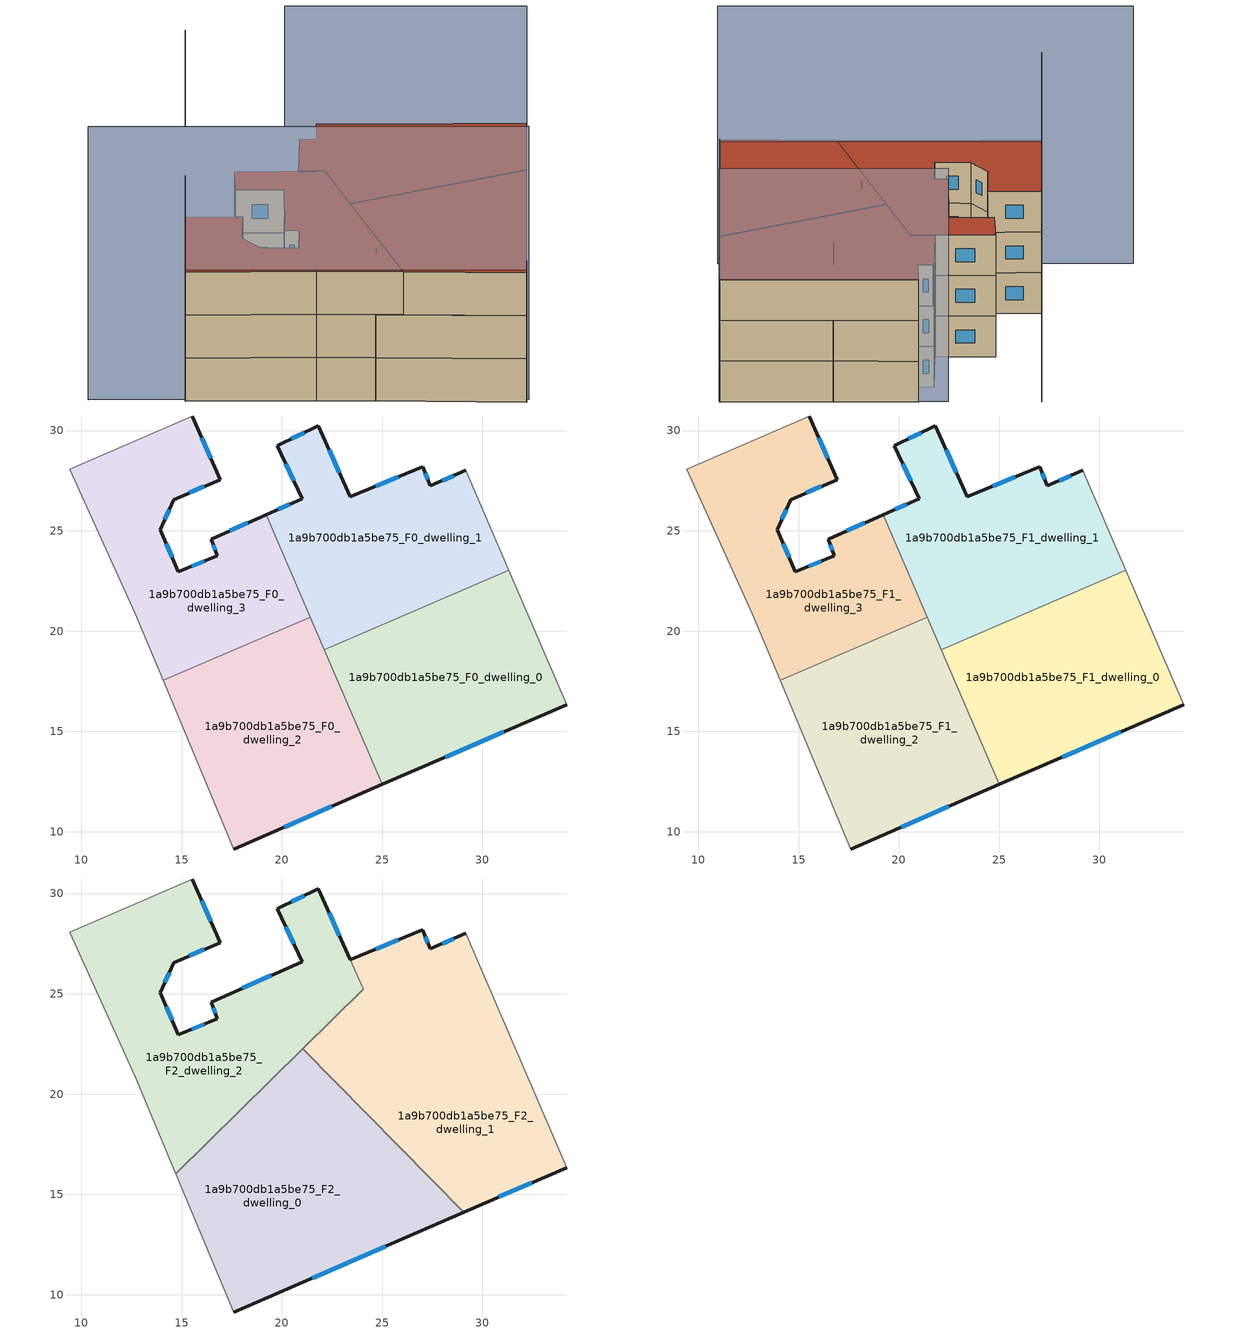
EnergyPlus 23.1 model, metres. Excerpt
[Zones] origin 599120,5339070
1a9b700db1a5be75_F0_dwelling_0
 floor ground (EU_floor_Construction): 31.31,23.04 34.19,16.33 25.01,12.35 22.12,19.08 z0
 wall outside (EU_wall_Construction): 25.01,12.35 34.19,16.33 z0:3
 wall to 1a9b700db1a5be75_F0_dwelling_1 (EU_wall_Construction): 31.31,23.04 22.12,19.08 z0:3
 wall adiabatic (EU_wall_Construction): 34.19,16.33 31.31,23.04 z0:3
 wall to 1a9b700db1a5be75_F0_dwelling_2 (EU_wall_Construction): 22.12,19.08 25.01,12.35 z0:3
 window (EU_Window_Construction): 28.13,13.71 31.07,14.98 z1.02:1.98
1a9b700db1a5be75_F0_dwelling_1
 floor ground (EU_floor_Construction): 29.17,28.02 31.31,23.04 22.12,19.08 19.22,25.81 21.01,26.6 19.78,29.25 21.82,30.23 23.41,26.71 23.46,26.73 27.01,28.2 27.4,27.25 z0
 wall outside (EU_wall_Construction): 29.17,28.02 27.4,27.25 27.01,28.2 23.46,26.73 23.41,26.71 21.82,30.23 19.78,29.25 21.01,26.6 19.22,25.81 z0:3
 wall adiabatic (EU_wall_Construction): 31.31,23.04 29.17,28.02 z0:3
 wall to 1a9b700db1a5be75_F0_dwelling_3 (EU_wall_Construction): 19.22,25.81 21.42,20.7 z0:3
 wall to 1a9b700db1a5be75_F0_dwelling_2 (EU_wall_Construction): 21.42,20.7 22.12,19.08 z0:3
 window (EU_Window_Construction): 20.4,26.33 19.83,26.08 / 20.2,28.35 20.59,27.5 / 21.13,29.9 20.47,29.59 / 22.87,27.91 22.36,29.03 / 25.8,27.7 24.67,27.23 / 27.27,27.57 27.14,27.88 / 28.56,27.75 28,27.51 z1.02:1.98
1a9b700db1a5be75_F0_dwelling_2
 floor ground (EU_floor_Construction): 21.42,20.7 25.01,12.35 17.6,9.14 14.08,17.54 z0
 wall outside (EU_wall_Construction): 17.6,9.14 25.01,12.35 z0:3
 wall adiabatic (EU_wall_Construction): 14.08,17.54 17.6,9.14 z0:3
 wall to 1a9b700db1a5be75_F0_dwelling_3 (EU_wall_Construction): 21.42,20.7 14.08,17.54 z0:3
 window (EU_Window_Construction): 20.12,10.23 22.49,11.26 z1.02:1.98
1a9b700db1a5be75_F0_dwelling_3
 floor ground (EU_floor_Construction): 19.22,25.81 21.42,20.7 14.08,17.54 12.69,20.86 9.44,28.08 15.53,30.72 16.94,27.55 14.6,26.55 13.94,25.06 14.83,22.95 16.78,23.75 16.48,24.59 z0
 wall outside (EU_wall_Construction): 19.22,25.81 16.48,24.59 16.78,23.75 14.83,22.95 13.94,25.06 14.6,26.55 16.94,27.55 15.53,30.72 z0:3
 wall adiabatic (EU_wall_Construction): 15.53,30.72 9.44,28.08 12.69,20.86 14.08,17.54 z0:3
 window (EU_Window_Construction): 16.46,28.63 16.01,29.64 / 15.39,26.89 16.14,27.21 / 14.16,25.57 14.37,26.04 / 14.53,23.67 14.24,24.34 / 16.12,23.48 15.5,23.22 / 16.58,24.3 16.68,24.03 / 18.28,25.39 17.41,25 z1.02:1.98
1a9b700db1a5be75_F1_dwelling_0
 floor to 1a9b700db1a5be75_F0_dwelling_0 (EU_floor_Construction): 31.31,23.04 34.19,16.33 25.01,12.35 22.12,19.08 z3
 wall outside (EU_wall_Construction): 25.01,12.35 34.19,16.33 z3:6
 wall to 1a9b700db1a5be75_F1_dwelling_1 (EU_wall_Construction): 31.31,23.04 22.12,19.08 z3:6
 wall adiabatic (EU_wall_Construction): 34.19,16.33 31.31,23.04 z3:6
 wall to 1a9b700db1a5be75_F1_dwelling_2 (EU_wall_Construction): 22.12,19.08 25.01,12.35 z3:6
 window (EU_Window_Construction): 28.13,13.71 31.07,14.98 z4.02:4.98
1a9b700db1a5be75_F1_dwelling_1
 floor to 1a9b700db1a5be75_F0_dwelling_1 (EU_floor_Construction): 29.17,28.02 31.31,23.04 22.12,19.08 19.22,25.81 21.01,26.6 19.78,29.25 21.82,30.23 23.41,26.71 23.46,26.73 27.01,28.2 27.4,27.25 z3
 wall outside (EU_wall_Construction): 29.17,28.02 27.4,27.25 27.01,28.2 23.46,26.73 23.41,26.71 21.82,30.23 19.78,29.25 21.01,26.6 19.22,25.81 z3:6
 wall adiabatic (EU_wall_Construction): 31.31,23.04 29.17,28.02 z3:6
 wall to 1a9b700db1a5be75_F1_dwelling_3 (EU_wall_Construction): 19.22,25.81 21.42,20.7 z3:6
 wall to 1a9b700db1a5be75_F1_dwelling_2 (EU_wall_Construction): 21.42,20.7 22.12,19.08 z3:6
 window (EU_Window_Construction): 20.4,26.33 19.83,26.08 / 20.2,28.35 20.59,27.5 / 21.13,29.9 20.47,29.59 / 22.87,27.91 22.36,29.03 / 25.8,27.7 24.67,27.23 / 27.27,27.57 27.14,27.88 / 28.56,27.75 28,27.51 z4.02:4.98
1a9b700db1a5be75_F1_dwelling_2
 floor to 1a9b700db1a5be75_F0_dwelling_2 (EU_floor_Construction): 21.42,20.7 25.01,12.35 17.6,9.14 14.08,17.54 z3
 wall outside (EU_wall_Construction): 17.6,9.14 25.01,12.35 z3:6
 wall adiabatic (EU_wall_Construction): 14.08,17.54 17.6,9.14 z3:6
 wall to 1a9b700db1a5be75_F1_dwelling_3 (EU_wall_Construction): 21.42,20.7 14.08,17.54 z3:6
 window (EU_Window_Construction): 20.12,10.23 22.49,11.26 z4.02:4.98
1a9b700db1a5be75_F1_dwelling_3
 floor to 1a9b700db1a5be75_F0_dwelling_3 (EU_floor_Construction): 19.22,25.81 21.42,20.7 14.08,17.54 12.69,20.86 9.44,28.08 15.53,30.72 16.94,27.55 14.6,26.55 13.94,25.06 14.83,22.95 16.78,23.75 16.48,24.59 z3
 wall outside (EU_wall_Construction): 19.22,25.81 16.48,24.59 16.78,23.75 14.83,22.95 13.94,25.06 14.6,26.55 16.94,27.55 15.53,30.72 z3:6
 wall adiabatic (EU_wall_Construction): 15.53,30.72 9.44,28.08 12.69,20.86 14.08,17.54 z3:6
 window (EU_Window_Construction): 16.46,28.63 16.01,29.64 / 15.39,26.89 16.14,27.21 / 14.16,25.57 14.37,26.04 / 14.53,23.67 14.24,24.34 / 16.12,23.48 15.5,23.22 / 16.58,24.3 16.68,24.03 / 18.28,25.39 17.41,25 z4.02:4.98
1a9b700db1a5be75_F2_dwelling_0
 floor to 1a9b700db1a5be75_F1_dwelling_2 (EU_floor_Construction): 21.42,20.7 25.01,12.35 17.6,9.14 14.72,16.02 17.94,19.2 z6
 floor to 1a9b700db1a5be75_F1_dwelling_0 (EU_floor_Construction): 23.56,19.7 29.07,14.12 25.01,12.35 22.12,19.08 z6
 floor to 1a9b700db1a5be75_F1_dwelling_3 (EU_floor_Construction): 20.83,22.05 21.42,20.7 17.94,19.2 z6
 floor to 1a9b700db1a5be75_F1_dwelling_1 (EU_floor_Construction): 21.04,22.26 23.56,19.7 22.12,19.08 20.83,22.05 z6
 wall outside (EU_wall_Construction): 17.6,9.14 29.07,14.12 z6:9
 wall to 1a9b700db1a5be75_F2_dwelling_1 (EU_wall_Construction): 29.07,14.12 21.04,22.26 z6:9
 wall adiabatic (EU_wall_Construction): 14.72,16.02 17.6,9.14 z6:9
 wall to 1a9b700db1a5be75_F2_dwelling_2 (EU_wall_Construction): 21.04,22.26 14.72,16.02 z6:9
 window (EU_Window_Construction): 21.5,10.83 25.17,12.42 z7.02:7.98
 roof outside (EU_roof_Construction): 29.07,14.12 21.04,22.26 14.72,16.02 17.6,9.14 z9
1a9b700db1a5be75_F2_dwelling_1
 floor to 1a9b700db1a5be75_F1_dwelling_0 (EU_floor_Construction): 31.31,23.04 34.19,16.33 29.07,14.12 23.56,19.7 z6
 floor to 1a9b700db1a5be75_F1_dwelling_1 (EU_floor_Construction): 29.17,28.02 31.31,23.04 23.56,19.7 21.04,22.26 24.07,25.24 23.41,26.71 23.46,26.73 27.01,28.2 27.4,27.25 z6
 wall outside (EU_wall_Construction): 29.17,28.02 27.4,27.25 27.03,28.16 27.01,28.2 23.46,26.73 23.41,26.71 / 29.07,14.12 34.19,16.33 z6:9
 wall adiabatic (EU_wall_Construction): 34.19,16.33 29.17,28.02 z6:9
 wall to 1a9b700db1a5be75_F2_dwelling_2 (EU_wall_Construction): 23.41,26.71 24.07,25.24 / 24.06,25.24 21.04,22.26 z6:9
 window (EU_Window_Construction): 25.8,27.7 24.67,27.23 / 27.27,27.56 27.15,27.85 / 28.56,27.75 28,27.51 / 30.81,14.87 32.45,15.58 z7.02:7.98
 roof outside (EU_roof_Construction): 34.19,16.33 29.17,28.02 27.4,27.25 27.03,28.16 27.01,28.2 23.46,26.73 23.41,26.71 24.07,25.24 21.04,22.26 29.07,14.12 z9
1a9b700db1a5be75_F2_dwelling_2
 floor to 1a9b700db1a5be75_F1_dwelling_1 (EU_floor_Construction): 21.82,30.23 24.06,25.24 20.83,22.05 19.22,25.81 21.01,26.6 19.78,29.25 z6
 floor to 1a9b700db1a5be75_F1_dwelling_3 (EU_floor_Construction): 16.94,27.55 14.6,26.55 13.94,25.06 14.83,22.95 16.78,23.75 16.48,24.59 19.22,25.81 20.83,22.05 17.94,19.2 14.08,17.54 12.69,20.86 9.44,28.08 15.53,30.72 z6
 floor to 1a9b700db1a5be75_F1_dwelling_2 (EU_floor_Construction): 17.94,19.2 14.72,16.02 14.08,17.54 z6
 wall outside (EU_wall_Construction): 23.41,26.7 21.82,30.23 19.78,29.25 21.01,26.6 16.48,24.59 16.78,23.75 14.83,22.95 13.94,25.06 14.6,26.55 16.94,27.55 15.53,30.72 z6:9
 wall adiabatic (EU_wall_Construction): 15.53,30.72 9.44,28.08 12.69,20.86 14.72,16.02 z6:9
 window (EU_Window_Construction): 16.46,28.63 16.01,29.64 / 15.39,26.89 16.14,27.21 / 14.16,25.57 14.37,26.04 / 14.53,23.67 14.24,24.34 / 16.12,23.48 15.5,23.22 / 16.58,24.3 16.68,24.03 / 19.47,25.92 18.02,25.28 / 20.2,28.35 20.59,27.5 / 21.13,29.9 20.47,29.59 / 22.87,27.9 22.36,29.03 z7.02:7.98
 roof outside (EU_roof_Construction): 24.06,25.24 21.82,30.23 19.78,29.25 21.01,26.6 16.48,24.59 16.78,23.75 14.83,22.95 13.94,25.06 14.6,26.55 16.94,27.55 15.53,30.72 9.44,28.08 12.69,20.86 14.72,16.02 z9
shading: 7.29,33.54 17.95,9.14 z0:19; 34.19,16.33 28.33,29.75 z0:17.2; 25.97,35.26 9.58,28.14 z0:15.5
[Building]
EU S2 Campaign: North Axis=0; Terrain=City; Solar Distribution=FullExterior
[Site:Location]
Vienna: Latitude=48; Longitude=16.5; Time Zone=1; Elevation=183
[SizingPeriod:WeatherFileDays]
AnnualSizingPeriod: Begin Month=1; Begin Day of Month=1; End Month=12; End Day of Month=31; Day of Week for Start Day=Monday; Use Weather File Daylight Saving Period=No; Use Weather File Rain and Snow Indicators=No
[MATERIAL]
EU_InternalMass_Material: Roughness=MediumRough; Thickness=0.1; Conductivity=1; Density=1800; Specific Heat=900; Thermal Absorptance=0.9; Solar Absorptance=0.7; Visible Absorptance=0.7
[MATERIAL:NOMASS] Roughness=MediumRough; Thermal Absorptance=0.9; Solar Absorptance=0.7; Visible Absorptance=0.7
Name | Thermal Resistance
EU_wall_NoMass | 0.942466
EU_roof_NoMass | 0.551687
EU_floor_NoMass | 0.66527
[WINDOWMATERIAL:SIMPLEGLAZINGSYSTEM]
EU_Window_SimpleGlazing: UFactor=2.03367; Solar Heat Gain Coefficient=0.65; Visible Transmittance=0.65
[CONSTRUCTION]
EU_wall_Construction: EU_wall_NoMass
EU_roof_Construction: EU_roof_NoMass
EU_floor_Construction: EU_floor_NoMass
EU_Window_Construction: EU_Window_SimpleGlazing
EU_InternalMass_Construction: EU_InternalMass_Material
[ZONE] Type=1; Multiplier=1; Ceiling Height=autocalculate; Floor Area=autocalculate; Part of Total Floor Area=Yes
Name | Volume
1a9b700db1a5be75_F0_dwelling_0; 1a9b700db1a5be75_F1_dwelling_0 | 219.311
1a9b700db1a5be75_F2_dwelling_0 | 292.369
1a9b700db1a5be75_F0_dwelling_1; 1a9b700db1a5be75_F1_dwelling_1 | 219.265
1a9b700db1a5be75_F2_dwelling_1 | 302.024
1a9b700db1a5be75_F0_dwelling_2; 1a9b700db1a5be75_F1_dwelling_2 | 219.272
1a9b700db1a5be75_F2_dwelling_2 | 282.691
1a9b700db1a5be75_F0_dwelling_3; 1a9b700db1a5be75_F1_dwelling_3 | 219.275
[INTERNALMASS] Construction=EU_InternalMass_Construction
Name | Zone or ZoneList | Surface Area
1a9b700db1a5be75_F0_dwelling_0_EU_InternalMass | 1a9b700db1a5be75_F0_dwelling_0 | 73.1038
1a9b700db1a5be75_F0_dwelling_1_EU_InternalMass | 1a9b700db1a5be75_F0_dwelling_1 | 73.0881
1a9b700db1a5be75_F0_dwelling_2_EU_InternalMass | 1a9b700db1a5be75_F0_dwelling_2 | 73.0904
1a9b700db1a5be75_F0_dwelling_3_EU_InternalMass | 1a9b700db1a5be75_F0_dwelling_3 | 73.0918
1a9b700db1a5be75_F1_dwelling_0_EU_InternalMass | 1a9b700db1a5be75_F1_dwelling_0 | 73.1038
1a9b700db1a5be75_F1_dwelling_1_EU_InternalMass | 1a9b700db1a5be75_F1_dwelling_1 | 73.0881
1a9b700db1a5be75_F1_dwelling_2_EU_InternalMass | 1a9b700db1a5be75_F1_dwelling_2 | 73.0904
1a9b700db1a5be75_F1_dwelling_3_EU_InternalMass | 1a9b700db1a5be75_F1_dwelling_3 | 73.0918
1a9b700db1a5be75_F2_dwelling_0_EU_InternalMass | 1a9b700db1a5be75_F2_dwelling_0 | 97.4553
1a9b700db1a5be75_F2_dwelling_1_EU_InternalMass | 1a9b700db1a5be75_F2_dwelling_1 | 100.672
1a9b700db1a5be75_F2_dwelling_2_EU_InternalMass | 1a9b700db1a5be75_F2_dwelling_2 | 94.245
[OTHEREQUIPMENT] Fuel Type=Electricity; Design Level Calculation Method=Watts/Area; Power per Zone Floor Area=1; Fraction Latent=0; Fraction Radiant=0; Fraction Lost=0; Carbon Dioxide Generation Rate=0; EndUse Subcategory=EU_Step8_InternalGains
Name | Zone or ZoneList or Space or SpaceList | Schedule
EU_Step8_InternalGain_1a9b700db1a5be75_F0_dwelling_0_f000 | 1a9b700db1a5be75_F0_dwelling_0 | EU_Step8_GainSchedule_1a9b700db1a5be75_F0_dwelling_0_f000
EU_Step8_InternalGain_1a9b700db1a5be75_F0_dwelling_1_f000 | 1a9b700db1a5be75_F0_dwelling_1 | EU_Step8_GainSchedule_1a9b700db1a5be75_F0_dwelling_1_f000
EU_Step8_InternalGain_1a9b700db1a5be75_F0_dwelling_2_f000 | 1a9b700db1a5be75_F0_dwelling_2 | EU_Step8_GainSchedule_1a9b700db1a5be75_F0_dwelling_2_f000
EU_Step8_InternalGain_1a9b700db1a5be75_F0_dwelling_3_f000 | 1a9b700db1a5be75_F0_dwelling_3 | EU_Step8_GainSchedule_1a9b700db1a5be75_F0_dwelling_3_f000
EU_Step8_InternalGain_1a9b700db1a5be75_F1_dwelling_0_f000 | 1a9b700db1a5be75_F1_dwelling_0 | EU_Step8_GainSchedule_1a9b700db1a5be75_F1_dwelling_0_f000
EU_Step8_InternalGain_1a9b700db1a5be75_F1_dwelling_1_f000 | 1a9b700db1a5be75_F1_dwelling_1 | EU_Step8_GainSchedule_1a9b700db1a5be75_F1_dwelling_1_f000
EU_Step8_InternalGain_1a9b700db1a5be75_F1_dwelling_2_f000 | 1a9b700db1a5be75_F1_dwelling_2 | EU_Step8_GainSchedule_1a9b700db1a5be75_F1_dwelling_2_f000
EU_Step8_InternalGain_1a9b700db1a5be75_F1_dwelling_3_f000 | 1a9b700db1a5be75_F1_dwelling_3 | EU_Step8_GainSchedule_1a9b700db1a5be75_F1_dwelling_3_f000
EU_Step8_InternalGain_1a9b700db1a5be75_F2_dwelling_0_f000 | 1a9b700db1a5be75_F2_dwelling_0 | EU_Step8_GainSchedule_1a9b700db1a5be75_F2_dwelling_0_f000
EU_Step8_InternalGain_1a9b700db1a5be75_F2_dwelling_1_f000 | 1a9b700db1a5be75_F2_dwelling_1 | EU_Step8_GainSchedule_1a9b700db1a5be75_F2_dwelling_1_f000
EU_Step8_InternalGain_1a9b700db1a5be75_F2_dwelling_2_f000 | 1a9b700db1a5be75_F2_dwelling_2 | EU_Step8_GainSchedule_1a9b700db1a5be75_F2_dwelling_2_f000
[ZONEVENTILATION:DESIGNFLOWRATE] Schedule=EU_AlwaysOn; Design Flow Rate Calculation Method=AirChanges/Hour; Air Changes per Hour=0.530523; Ventilation Type=Natural; Fan Pressure Rise=0; Fan Total Efficiency=1; Constant Term Coefficient=1; Temperature Term Coefficient=0; Velocity Term Coefficient=0; Velocity Squared Term Coefficient=0; Minimum Indoor Temperature=-100; Maximum Indoor Temperature=100; Delta Temperature=-100; Minimum Outdoor Temperature=-100; Maximum Outdoor Temperature=100; Maximum Wind Speed=40
Name | Zone or ZoneList or Space or SpaceList
EU_ConstantAir_1a9b700db1a5be75_F0_dwelling_0 | 1a9b700db1a5be75_F0_dwelling_0
EU_ConstantAir_1a9b700db1a5be75_F0_dwelling_1 | 1a9b700db1a5be75_F0_dwelling_1
EU_ConstantAir_1a9b700db1a5be75_F0_dwelling_2 | 1a9b700db1a5be75_F0_dwelling_2
EU_ConstantAir_1a9b700db1a5be75_F0_dwelling_3 | 1a9b700db1a5be75_F0_dwelling_3
EU_ConstantAir_1a9b700db1a5be75_F1_dwelling_0 | 1a9b700db1a5be75_F1_dwelling_0
EU_ConstantAir_1a9b700db1a5be75_F1_dwelling_1 | 1a9b700db1a5be75_F1_dwelling_1
EU_ConstantAir_1a9b700db1a5be75_F1_dwelling_2 | 1a9b700db1a5be75_F1_dwelling_2
EU_ConstantAir_1a9b700db1a5be75_F1_dwelling_3 | 1a9b700db1a5be75_F1_dwelling_3
EU_ConstantAir_1a9b700db1a5be75_F2_dwelling_0 | 1a9b700db1a5be75_F2_dwelling_0
EU_ConstantAir_1a9b700db1a5be75_F2_dwelling_1 | 1a9b700db1a5be75_F2_dwelling_1
EU_ConstantAir_1a9b700db1a5be75_F2_dwelling_2 | 1a9b700db1a5be75_F2_dwelling_2
[HVACTEMPLATE:THERMOSTAT] Constant Heating Setpoint=20; Constant Cooling Setpoint=50
EU_HeatOnly_1a9b700db1a5be75_F0_dwelling_0; EU_HeatOnly_1a9b700db1a5be75_F0_dwelling_1; EU_HeatOnly_1a9b700db1a5be75_F0_dwelling_2; EU_HeatOnly_1a9b700db1a5be75_F0_dwelling_3; EU_HeatOnly_1a9b700db1a5be75_F1_dwelling_0; EU_HeatOnly_1a9b700db1a5be75_F1_dwelling_1; EU_HeatOnly_1a9b700db1a5be75_F1_dwelling_2; EU_HeatOnly_1a9b700db1a5be75_F1_dwelling_3; EU_HeatOnly_1a9b700db1a5be75_F2_dwelling_0; EU_HeatOnly_1a9b700db1a5be75_F2_dwelling_1; EU_HeatOnly_1a9b700db1a5be75_F2_dwelling_2
[HVACTEMPLATE:ZONE:IDEALLOADSAIRSYSTEM] System Availability Schedule=EU_AlwaysOn; Maximum Heating Supply Air Temperature=50; Minimum Cooling Supply Air Temperature=13; Maximum Heating Supply Air Humidity Ratio=0.0156; Minimum Cooling Supply Air Humidity Ratio=0.0077; Heating Limit=NoLimit; Cooling Limit=NoLimit; Heating Availability Schedule=EU_AlwaysOn; Cooling Availability Schedule=EU_CoolingOff; Dehumidification Control Type=ConstantSensibleHeatRatio; Cooling Sensible Heat Ratio=0.7; Dehumidification Setpoint=60; Humidification Control Type=None; Humidification Setpoint=30; Outdoor Air Method=None; Outdoor Air Flow Rate per Person=0.00944; Outdoor Air Flow Rate per Zone Floor Area=0; Outdoor Air Flow Rate per Zone=0; Demand Controlled Ventilation Type=None; Outdoor Air Economizer Type=NoEconomizer; Heat Recovery Type=None; Sensible Heat Recovery Effectiveness=0.7; Latent Heat Recovery Effectiveness=0.65
Name | Template Thermostat
1a9b700db1a5be75_F0_dwelling_0 | EU_HeatOnly_1a9b700db1a5be75_F0_dwelling_0
1a9b700db1a5be75_F0_dwelling_1 | EU_HeatOnly_1a9b700db1a5be75_F0_dwelling_1
1a9b700db1a5be75_F0_dwelling_2 | EU_HeatOnly_1a9b700db1a5be75_F0_dwelling_2
1a9b700db1a5be75_F0_dwelling_3 | EU_HeatOnly_1a9b700db1a5be75_F0_dwelling_3
1a9b700db1a5be75_F1_dwelling_0 | EU_HeatOnly_1a9b700db1a5be75_F1_dwelling_0
1a9b700db1a5be75_F1_dwelling_1 | EU_HeatOnly_1a9b700db1a5be75_F1_dwelling_1
1a9b700db1a5be75_F1_dwelling_2 | EU_HeatOnly_1a9b700db1a5be75_F1_dwelling_2
1a9b700db1a5be75_F1_dwelling_3 | EU_HeatOnly_1a9b700db1a5be75_F1_dwelling_3
1a9b700db1a5be75_F2_dwelling_0 | EU_HeatOnly_1a9b700db1a5be75_F2_dwelling_0
1a9b700db1a5be75_F2_dwelling_1 | EU_HeatOnly_1a9b700db1a5be75_F2_dwelling_1
1a9b700db1a5be75_F2_dwelling_2 | EU_HeatOnly_1a9b700db1a5be75_F2_dwelling_2
[SIZING:ZONE] Zone Cooling Design Supply Air Temperature Input Method=SupplyAirTemperature; Zone Cooling Design Supply Air Temperature=13; Zone Heating Design Supply Air Temperature Input Method=SupplyAirTemperature; Zone Heating Design Supply Air Temperature=50; Zone Cooling Design Supply Air Humidity Ratio=0.008; Zone Heating Design Supply Air Humidity Ratio=0.008; Cooling Design Air Flow Method=DesignDay; Cooling Design Air Flow Rate=0; Cooling Minimum Air Flow per Zone Floor Area=0.000762; Cooling Minimum Air Flow=0; Cooling Minimum Air Flow Fraction=0.2; Heating Design Air Flow Method=DesignDay; Heating Design Air Flow Rate=0; Heating Maximum Air Flow per Zone Floor Area=0.002032; Heating Maximum Air Flow=0.141576; Heating Maximum Air Flow Fraction=0.3; Account for Dedicated Outdoor Air System=No; Dedicated Outdoor Air System Control Strategy=NeutralSupplyAir; Dedicated Outdoor Air Low Setpoint Temperature for Design=autosize; Dedicated Outdoor Air High Setpoint Temperature for Design=autosize; Zone Load Sizing Method=Sensible Load Only No Latent Load; Zone Latent Cooling Design Supply Air Humidity Ratio Input Method=HumidityRatioDifference; Zone Cooling Design Supply Air Humidity Ratio Difference=0.005; Zone Latent Heating Design Supply Air Humidity Ratio Input Method=HumidityRatioDifference; Zone Humidification Design Supply Air Humidity Ratio Difference=0.005
1a9b700db1a5be75_F0_dwelling_0; 1a9b700db1a5be75_F0_dwelling_1; 1a9b700db1a5be75_F0_dwelling_2; 1a9b700db1a5be75_F0_dwelling_3; 1a9b700db1a5be75_F1_dwelling_0; 1a9b700db1a5be75_F1_dwelling_1; 1a9b700db1a5be75_F1_dwelling_2; 1a9b700db1a5be75_F1_dwelling_3; 1a9b700db1a5be75_F2_dwelling_0; 1a9b700db1a5be75_F2_dwelling_1; 1a9b700db1a5be75_F2_dwelling_2
[SCHEDULE:CONSTANT]
Name | Hourly Value
EU_AlwaysOn | 1
EU_CoolingOff | 0
[SCHEDULE:FILE] Column Number=1; Rows to Skip at Top=0; Number of Hours of Data=8760; Column Separator=Comma; Interpolate to Timestep=No; Minutes per Item=60; Adjust Schedule for Daylight Savings=Yes
Name | File
EU_Step8_GainSchedule_1a9b700db1a5be75_F0_dwelling_0_f000 | ../../schedules/1a9b700db1a5be75/1a9b700db1a5be75_F0_dwelling_0_f000_gain.csv
EU_Step8_GainSchedule_1a9b700db1a5be75_F0_dwelling_1_f000 | ../../schedules/1a9b700db1a5be75/1a9b700db1a5be75_F0_dwelling_1_f000_gain.csv
EU_Step8_GainSchedule_1a9b700db1a5be75_F0_dwelling_2_f000 | ../../schedules/1a9b700db1a5be75/1a9b700db1a5be75_F0_dwelling_2_f000_gain.csv
EU_Step8_GainSchedule_1a9b700db1a5be75_F0_dwelling_3_f000 | ../../schedules/1a9b700db1a5be75/1a9b700db1a5be75_F0_dwelling_3_f000_gain.csv
EU_Step8_GainSchedule_1a9b700db1a5be75_F1_dwelling_0_f000 | ../../schedules/1a9b700db1a5be75/1a9b700db1a5be75_F1_dwelling_0_f000_gain.csv
EU_Step8_GainSchedule_1a9b700db1a5be75_F1_dwelling_1_f000 | ../../schedules/1a9b700db1a5be75/1a9b700db1a5be75_F1_dwelling_1_f000_gain.csv
EU_Step8_GainSchedule_1a9b700db1a5be75_F1_dwelling_2_f000 | ../../schedules/1a9b700db1a5be75/1a9b700db1a5be75_F1_dwelling_2_f000_gain.csv
EU_Step8_GainSchedule_1a9b700db1a5be75_F1_dwelling_3_f000 | ../../schedules/1a9b700db1a5be75/1a9b700db1a5be75_F1_dwelling_3_f000_gain.csv
EU_Step8_GainSchedule_1a9b700db1a5be75_F2_dwelling_0_f000 | ../../schedules/1a9b700db1a5be75/1a9b700db1a5be75_F2_dwelling_0_f000_gain.csv
EU_Step8_GainSchedule_1a9b700db1a5be75_F2_dwelling_1_f000 | ../../schedules/1a9b700db1a5be75/1a9b700db1a5be75_F2_dwelling_1_f000_gain.csv
EU_Step8_GainSchedule_1a9b700db1a5be75_F2_dwelling_2_f000 | ../../schedules/1a9b700db1a5be75/1a9b700db1a5be75_F2_dwelling_2_f000_gain.csv
